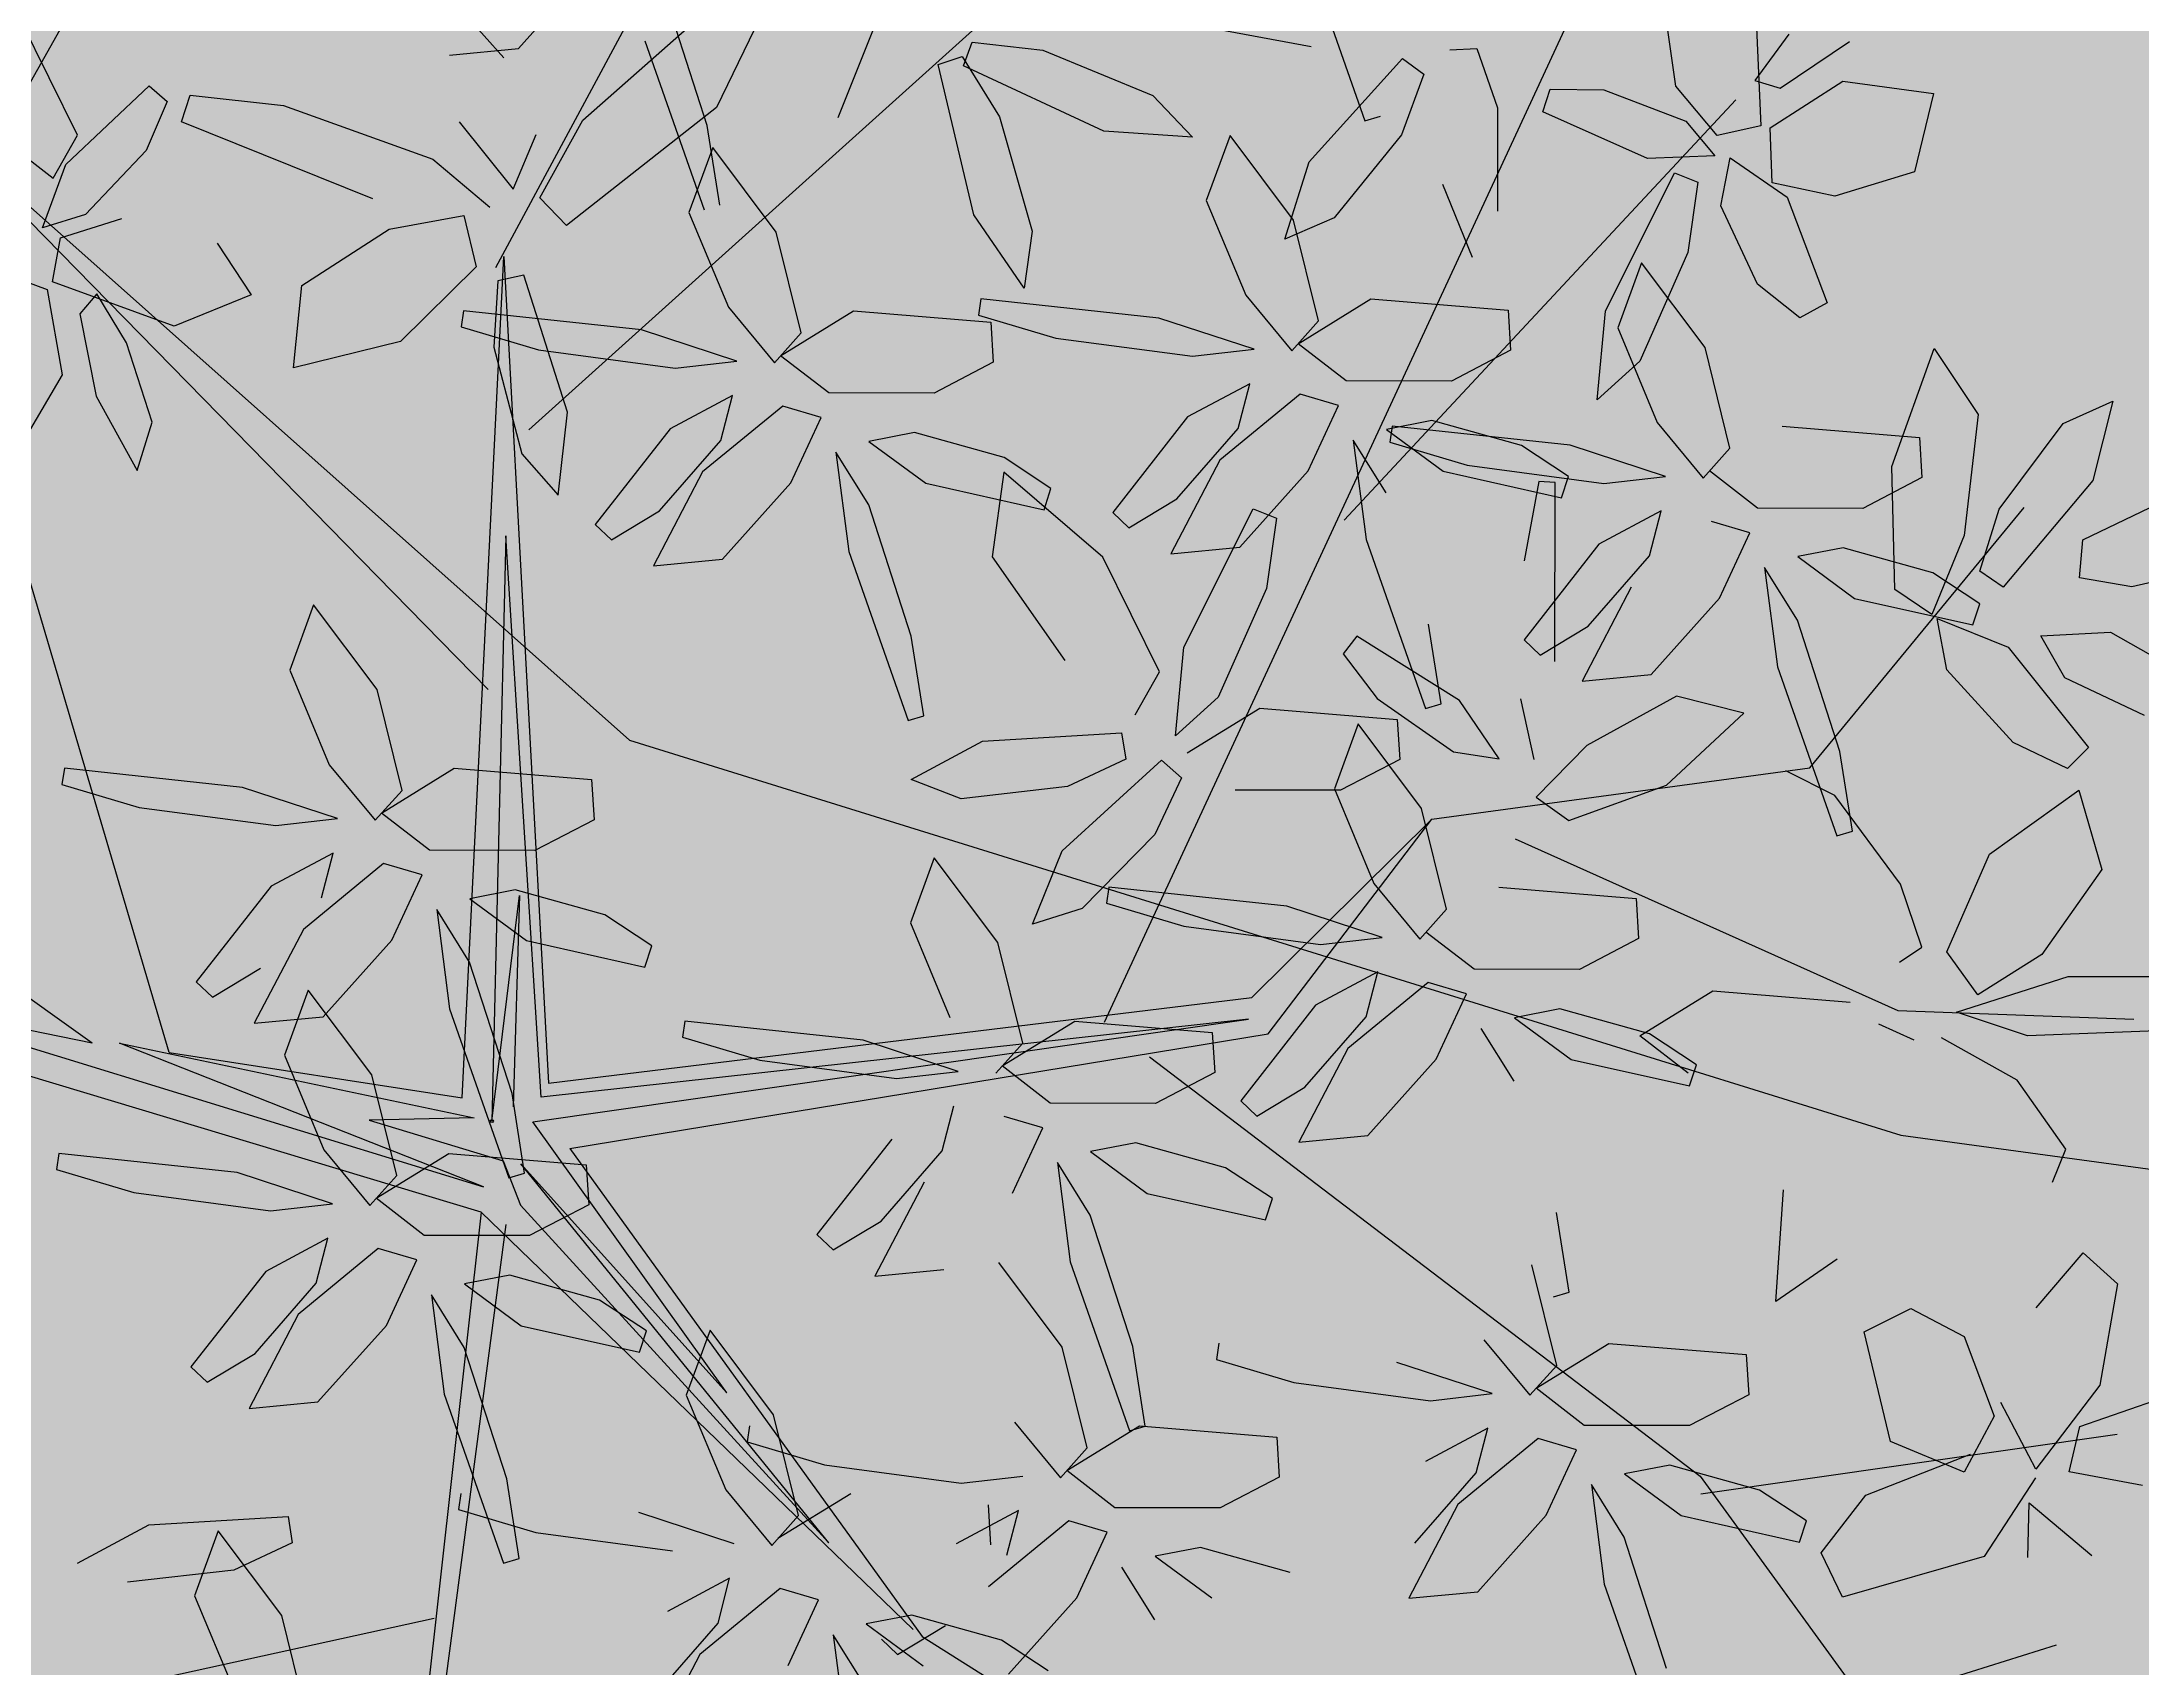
# Model space of a CAD drawing. Header units: inches. Extents: x 218980 to 233865, y 587194 to 599270.
# Drawn here: x 219014.31 to 219020.04, y 587383.64 to 587388.08 of the extents above; entities that cross this region are included whole.
import ezdxf

# ---------------------------------------------------------------- set-up
doc = ezdxf.new("R2010")
doc.units = ezdxf.units.IN
doc.header["$MEASUREMENT"] = 0
doc.linetypes.add('01', pattern=[0])
doc.layers.get('0').update_dxf_attribs({"lineweight": 0})
doc.layers.add('Minor Contour', color=250, linetype='Continuous', lineweight=0)
doc.layers.add('Proposed Urban Design', color=250, linetype='Continuous', lineweight=0)
doc.layers.add('Open Space Within Settlement Passive', color=7, linetype='01', lineweight=0, true_color=0xcbe279)
doc.styles.get("Standard").update_dxf_attribs({"font": 'arial.ttf'})

# ---------------------------------------------------------------- blocks, each defined once
blk = doc.blocks.new('tree2')
at = {"color": 44}
for p, q in [((325197.4844, 3048395.2679), (325198.5214, 3048397.1925)), ((325198.4207, 3048395.6779), (325198.9797, 3048397.0774)), ((325197.5754, 3048394.8242), (325199.687, 3048396.7258)), ((325197.4634, 3048394.1139), (325195.1158, 3048396.5105)), ((325199.1493, 3048393.2041), (325200.5444, 3048396.2131)), ((325195.9332, 3048395.2795), (325196.3759, 3048396.0655)), ((325199.8049, 3048394.5767), (325200.8758, 3048395.7266)), ((325196.5911, 3048393.1216), (325195.9579, 3048395.2607)), ((325197.393, 3048392.9975), (325197.5069, 3048395.2976)), ((325197.5069, 3048395.2976), (325197.6286, 3048393.0376)), ((325193.6755, 3048395.0805), (325196.3806, 3048393.1483)), ((325201.0785, 3048393.8998), (325201.6643, 3048394.6112)), ((325197.5124, 3048394.5345), (325197.4738, 3048392.934)), ((325197.6089, 3048392.9998), (325197.5124, 3048394.5345)), ((325200.044, 3048393.7599), (325201.0785, 3048393.8998)), ((325199.5519, 3048393.2718), (325200.044, 3048393.7599)), ((325199.5967, 3048393.1727), (325200.044, 3048393.7599)), ((325200.2725, 3048393.7058), (325201.3189, 3048393.2363)), ((325197.4738, 3048392.934), (325197.5497, 3048393.5508)), ((325197.5497, 3048393.5508), (325197.532, 3048392.9733)), ((325195.566, 3048393.3127), (325196.3806, 3048393.1483)), ((325197.4447, 3048392.6847), (325195.5982, 3048393.241)), ((325195.7183, 3048393.2863), (325197.4506, 3048392.7547)), ((325197.6286, 3048393.0376), (325199.5519, 3048393.2718)), ((325197.5858, 3048392.9323), (325199.5429, 3048393.2131)), ((325199.5429, 3048393.2131), (325197.6089, 3048392.9998)), ((325196.4555, 3048393.147), (325197.4252, 3048392.9427)), ((325197.4506, 3048392.7547), (325196.4555, 3048393.147)), ((325197.6873, 3048392.8592), (325199.5967, 3048393.1727)), ((325196.5911, 3048393.1216), (325197.393, 3048392.9975)), ((325199.2727, 3048393.1101), (325200.7782, 3048391.9633)), ((325197.4252, 3048392.9427), (325197.1381, 3048392.9361)), ((325197.1381, 3048392.9361), (325197.5045, 3048392.8256)), ((325198.1165, 3048392.1907), (325197.5858, 3048392.9323)), ((325197.6873, 3048392.8592), (325198.6503, 3048391.525)), ((325197.5045, 3048392.8256), (325197.5523, 3048392.7041)), ((325198.3955, 3048391.7812), (325197.5532, 3048392.8168)), ((325197.5532, 3048392.8168), (325198.1165, 3048392.1907)), ((325197.4447, 3048392.6847), (325197.2803, 3048391.2113)), ((325197.4447, 3048392.6847), (325198.6256, 3048391.5438)), ((325197.5523, 3048392.7041), (325198.3955, 3048391.7812)), ((325197.512, 3048392.6512), (325197.3225, 3048391.221)), ((325200.7804, 3048391.9149), (325201.9184, 3048392.0776)), ((325200.7782, 3048391.9633), (325201.5399, 3048390.9151)), ((325197.3163, 3048391.5736), (325193.7676, 3048390.7982)), ((325198.6503, 3048391.525), (325199.7052, 3048390.8618)), ((325199.7052, 3048390.8618), (325201.7527, 3048391.5018))]:
    blk.add_line(p, q, dxfattribs=at)
at = {"color": 62}
for p, q in [((325199.6989, 3048396.1308), (325199.8611, 3048395.6688)), ((325200.7113, 3048395.7635), (325200.6737, 3048396.0304)), ((325200.9286, 3048396.0086), (325200.9441, 3048395.6551)), ((325199.3744, 3048395.9347), (325199.7145, 3048395.8724)), ((325201.0207, 3048395.9059), (325200.9276, 3048395.7793)), ((325200.9966, 3048395.7577), (325201.1868, 3048395.8855)), ((325199.7087, 3048395.5569), (325199.9638, 3048395.8397)), ((325199.9638, 3048395.8397), (325200.0226, 3048395.7961)), ((325200.094, 3048395.863), (325200.1671, 3048395.8663)), ((325200.1671, 3048395.8663), (325200.2235, 3048395.7046)), ((325200.0226, 3048395.7961), (325199.961, 3048395.6307)), ((325200.8248, 3048395.6289), (325200.7113, 3048395.7635)), ((325200.9276, 3048395.7793), (325200.9966, 3048395.7577)), ((325200.9692, 3048395.6498), (325201.1684, 3048395.7771)), ((325201.1684, 3048395.7771), (325201.4167, 3048395.7433)), ((325199.2812, 3048395.7381), (325199.3899, 3048395.6243)), ((325200.3478, 3048395.6938), (325200.3682, 3048395.7557)), ((325200.3682, 3048395.7557), (325200.5143, 3048395.7537)), ((325200.5143, 3048395.7537), (325200.7393, 3048395.6681)), ((325201.4167, 3048395.7433), (325201.3641, 3048395.5291)), ((325199.8611, 3048395.6688), (325199.9039, 3048395.6817)), ((325200.2235, 3048395.7046), (325200.2237, 3048395.4216)), ((325200.634, 3048395.5655), (325200.3478, 3048395.6938)), ((325200.7393, 3048395.6681), (325200.8182, 3048395.5735)), ((325200.9441, 3048395.6551), (325200.8248, 3048395.6289)), ((325200.9753, 3048395.4989), (325200.9692, 3048395.6498)), ((325199.3899, 3048395.6243), (325199.1472, 3048395.6405)), ((325199.4927, 3048395.6285), (325199.4277, 3048395.4506)), ((325199.6664, 3048395.397), (325199.4927, 3048395.6285)), ((325199.961, 3048395.6307), (325199.7769, 3048395.4034)), ((325199.6424, 3048395.3449), (325199.7087, 3048395.5569)), ((325200.8182, 3048395.5735), (325200.634, 3048395.5655)), ((325200.8343, 3048395.4363), (325200.86, 3048395.5673)), ((325200.86, 3048395.5673), (325201.0162, 3048395.46)), ((325200.156, 3048395.2956), (325200.074, 3048395.495)), ((325200.519, 3048395.1483), (325200.7079, 3048395.5269)), ((325200.7079, 3048395.5269), (325200.7719, 3048395.5012)), ((325200.7719, 3048395.5012), (325200.7448, 3048395.309)), ((325201.1464, 3048395.4626), (325200.9753, 3048395.4989)), ((325201.3641, 3048395.5291), (325201.1464, 3048395.4626)), ((325199.4277, 3048395.4506), (325199.5358, 3048395.1918)), ((325200.9349, 3048395.2227), (325200.8343, 3048395.4363)), ((325201.0162, 3048395.46), (325201.1258, 3048395.1714)), ((325199.7769, 3048395.4034), (325199.6424, 3048395.3449)), ((325199.7348, 3048395.1216), (325199.6664, 3048395.397)), ((325200.7448, 3048395.309), (325200.6129, 3048395.0116)), ((325200.6176, 3048395.2806), (325200.5526, 3048395.1027)), ((325200.7914, 3048395.0491), (325200.6176, 3048395.2806)), ((325199.5358, 3048395.1918), (325199.6615, 3048395.0399)), ((325201.0509, 3048395.1304), (325200.9349, 3048395.2227)), ((325198.8044, 3048395.1379), (325199.0159, 3048395.075)), ((325199.298, 3048395.1297), (325198.8112, 3048395.1821)), ((325199.6784, 3048395.0594), (325199.8773, 3048395.182)), ((325199.8773, 3048395.182), (325200.253, 3048395.151)), ((325200.253, 3048395.151), (325200.2599, 3048395.0414)), ((325200.4962, 3048394.9062), (325200.519, 3048395.1483)), ((325201.1258, 3048395.1714), (325201.0509, 3048395.1304)), ((325198.8381, 3048395.1183), (325198.845, 3048395.0087)), ((325199.0159, 3048395.075), (325199.3898, 3048395.0252)), ((325199.5586, 3048395.0445), (325199.298, 3048395.1297)), ((325199.6615, 3048395.0399), (325199.7348, 3048395.1216)), ((325200.5526, 3048395.1027), (325200.6608, 3048394.8438)), ((325199.3898, 3048395.0252), (325199.5586, 3048395.0445)), ((325199.81, 3048394.9576), (325199.6784, 3048395.0594)), ((325200.2599, 3048395.0414), (325200.0981, 3048394.9572)), ((325201.3023, 3048394.724), (325201.4178, 3048395.0463)), ((325201.4178, 3048395.0463), (325201.5384, 3048394.866)), ((325198.845, 3048395.0087), (325198.6833, 3048394.9245)), ((325200.6129, 3048395.0116), (325200.4962, 3048394.9062)), ((325199.5463, 3048394.9502), (325199.3765, 3048394.8592)), ((325199.6842, 3048394.9216), (325199.4649, 3048394.7414)), ((325199.5147, 3048394.8277), (325199.5463, 3048394.9502)), ((325199.7894, 3048394.8906), (325199.6842, 3048394.9216)), ((325200.0981, 3048394.9572), (325199.81, 3048394.9576)), ((325199.3765, 3048394.8592), (325199.1717, 3048394.5982)), ((325199.7064, 3048394.7118), (325199.7894, 3048394.8906)), ((325200.0441, 3048394.8493), (325199.92, 3048394.8252)), ((325200.2897, 3048394.7809), (325200.0441, 3048394.8493)), ((325201.5384, 3048394.866), (325201.5002, 3048394.5348)), ((325201.771, 3048394.8411), (325201.9064, 3048394.9026)), ((325201.9064, 3048394.9026), (325201.8522, 3048394.6858)), ((325197.9616, 3048394.8265), (325197.7568, 3048394.5655)), ((325198.5051, 3048394.7925), (325198.6603, 3048394.6783)), ((325198.8748, 3048394.7482), (325198.6292, 3048394.8166)), ((325199.3473, 3048394.6355), (325199.5147, 3048394.8277)), ((325199.8296, 3048394.7958), (325199.8648, 3048394.5238)), ((325199.9196, 3048394.6516), (325199.8296, 3048394.7958)), ((325199.92, 3048394.8252), (325200.0752, 3048394.711)), ((325199.9361, 3048394.8341), (325199.9293, 3048394.79)), ((325199.9293, 3048394.79), (325200.1408, 3048394.7271)), ((325200.4229, 3048394.7817), (325199.9361, 3048394.8341)), ((325201.0023, 3048394.834), (325201.3779, 3048394.8031)), ((325201.3779, 3048394.8031), (325201.3848, 3048394.6934)), ((325201.5958, 3048394.6068), (325201.771, 3048394.8411)), ((325199.0028, 3048394.6639), (325198.8748, 3048394.7482)), ((325199.4649, 3048394.7414), (325199.3307, 3048394.485)), ((325200.4177, 3048394.6966), (325200.2897, 3048394.7809)), ((325200.6836, 3048394.6965), (325200.4229, 3048394.7817)), ((325198.05, 3048394.7087), (325197.9158, 3048394.4523)), ((325198.6603, 3048394.6783), (325198.9841, 3048394.6057)), ((325198.8736, 3048394.7081), (325198.8422, 3048394.4764)), ((325199.1445, 3048394.476), (325198.8736, 3048394.7081)), ((325199.5193, 3048394.5028), (325199.7064, 3048394.7118)), ((325200.0752, 3048394.711), (325200.3989, 3048394.6384)), ((325200.1408, 3048394.7271), (325200.5147, 3048394.6773)), ((325200.3371, 3048394.6824), (325200.2969, 3048394.4654)), ((325200.3817, 3048394.6803), (325200.3371, 3048394.6824)), ((325200.3989, 3048394.6384), (325200.4177, 3048394.6966)), ((325200.5147, 3048394.6773), (325200.6836, 3048394.6965)), ((325201.3848, 3048394.6934), (325201.2231, 3048394.6093)), ((325201.8522, 3048394.6858), (325201.6071, 3048394.394)), ((325198.9841, 3048394.6057), (325199.0028, 3048394.6639)), ((325199.2161, 3048394.5562), (325199.3473, 3048394.6355)), ((325197.7568, 3048394.5655), (325197.8012, 3048394.5235)), ((325197.8012, 3048394.5235), (325197.9324, 3048394.6027)), ((325199.1717, 3048394.5982), (325199.2161, 3048394.5562)), ((325199.3665, 3048394.2297), (325199.5554, 3048394.6082)), ((325199.5554, 3048394.6082), (325199.6195, 3048394.5825)), ((325199.6195, 3048394.5825), (325199.5924, 3048394.3903)), ((325201.5433, 3048394.4375), (325201.5958, 3048394.6068)), ((325201.825, 3048394.5236), (325202.009, 3048394.6113)), ((325199.3307, 3048394.485), (325199.5193, 3048394.5028)), ((325199.8648, 3048394.5238), (325200.0269, 3048394.0618)), ((325200.5014, 3048394.5113), (325200.2966, 3048394.2502)), ((325201.8152, 3048394.4195), (325201.825, 3048394.5236)), ((325197.9158, 3048394.4523), (325198.1044, 3048394.4701)), ((325198.4499, 3048394.4911), (325198.6121, 3048394.0291)), ((325198.8422, 3048394.4764), (325199.0411, 3048394.1937)), ((325199.2998, 3048394.1626), (325199.1445, 3048394.476)), ((325199.5924, 3048394.3903), (325199.4605, 3048394.093)), ((325201.6071, 3048394.394), (325201.5433, 3048394.4375)), ((325201.9587, 3048394.3943), (325201.8152, 3048394.4195)), ((325202.1525, 3048394.44), (325201.9587, 3048394.3943)), ((325200.0697, 3048394.0747), (325200.0355, 3048394.2927)), ((325199.3437, 3048393.9875), (325199.3665, 3048394.2297)), ((325199.8391, 3048394.2602), (325199.8021, 3048394.2116)), ((325200.1203, 3048394.0841), (325199.8391, 3048394.2602)), ((325200.2966, 3048394.2502), (325200.341, 3048394.2083)), ((325201.7096, 3048394.2606), (325201.8999, 3048394.2709)), ((325201.8999, 3048394.2709), (325202.1733, 3048394.116)), ((325199.233, 3048394.0445), (325199.2998, 3048394.1626)), ((325199.8021, 3048394.2116), (325199.8947, 3048394.0895)), ((325197.2283, 3048393.8383), (325197.1599, 3048394.1137)), ((325199.4605, 3048394.093), (325199.3437, 3048393.9875)), ((325199.3751, 3048393.9407), (325199.574, 3048394.0633)), ((325199.574, 3048394.0633), (325199.9497, 3048394.0323)), ((325199.8947, 3048394.0895), (325200.1036, 3048393.9433)), ((325200.0269, 3048394.0618), (325200.0697, 3048394.0747)), ((325198.6121, 3048394.0291), (325198.6548, 3048394.042)), ((325198.8159, 3048393.9726), (325199.1961, 3048393.9956)), ((325199.1961, 3048393.9956), (325199.2074, 3048393.9233)), ((325199.8428, 3048394.02), (325199.7778, 3048393.8421)), ((325200.0165, 3048393.7886), (325199.8428, 3048394.02)), ((325199.9497, 3048394.0323), (325199.9566, 3048393.9227)), ((325198.6201, 3048393.8678), (325198.8159, 3048393.9726)), ((325197.0293, 3048393.9084), (325197.155, 3048393.7566)), ((325197.1719, 3048393.7761), (325197.3708, 3048393.8986)), ((325197.3708, 3048393.8986), (325197.7465, 3048393.8677)), ((325199.0332, 3048393.6725), (325199.3054, 3048393.921)), ((325199.2074, 3048393.9233), (325199.0477, 3048393.8485)), ((325199.3598, 3048393.8721), (325199.2867, 3048393.7173)), ((325199.3054, 3048393.921), (325199.3598, 3048393.8721)), ((325199.9566, 3048393.9227), (325199.7948, 3048393.8385)), ((325197.0521, 3048393.7611), (325196.7915, 3048393.8464)), ((325197.155, 3048393.7566), (325197.2283, 3048393.8383)), ((325197.7465, 3048393.8677), (325197.7534, 3048393.7581)), ((325198.757, 3048393.8153), (325198.6201, 3048393.8678)), ((325199.0477, 3048393.8485), (325198.757, 3048393.8153)), ((325199.7948, 3048393.8385), (325199.5067, 3048393.8389)), ((325196.8833, 3048393.7419), (325197.0521, 3048393.7611)), ((325197.3035, 3048393.6743), (325197.1719, 3048393.7761)), ((325197.7534, 3048393.7581), (325197.5916, 3048393.6739)), ((325199.2867, 3048393.7173), (325199.0885, 3048393.5153)), ((325197.0398, 3048393.6669), (325196.87, 3048393.5759)), ((325197.0082, 3048393.5444), (325197.0398, 3048393.6669)), ((325197.5916, 3048393.6739), (325197.3035, 3048393.6743)), ((325198.6835, 3048393.6538), (325198.6185, 3048393.4759)), ((325198.8572, 3048393.4223), (325198.6835, 3048393.6538)), ((325198.9519, 3048393.4727), (325199.0332, 3048393.6725)), ((325197.1777, 3048393.6383), (325196.9584, 3048393.4581)), ((325197.2829, 3048393.6073), (325197.1777, 3048393.6383)), ((325197.1999, 3048393.4285), (325197.2829, 3048393.6073)), ((325196.87, 3048393.5759), (325196.6652, 3048393.3149)), ((325197.5376, 3048393.566), (325197.4135, 3048393.5419)), ((325197.4135, 3048393.5419), (325197.5686, 3048393.4277)), ((325197.7832, 3048393.4976), (325197.5376, 3048393.566)), ((325199.1612, 3048393.5736), (325199.1544, 3048393.5294)), ((325199.1544, 3048393.5294), (325199.366, 3048393.4666)), ((325199.6481, 3048393.5212), (325199.1612, 3048393.5736)), ((325197.3231, 3048393.5124), (325197.3583, 3048393.2405)), ((325197.4131, 3048393.3683), (325197.3231, 3048393.5124)), ((325197.9112, 3048393.4133), (325197.7832, 3048393.4976)), ((325198.6185, 3048393.4759), (325198.7266, 3048393.2171)), ((325199.0885, 3048393.5153), (325198.9519, 3048393.4727)), ((325196.9584, 3048393.4581), (325196.8242, 3048393.2017)), ((325197.0128, 3048393.2195), (325197.1999, 3048393.4285)), ((325197.5686, 3048393.4277), (325197.8924, 3048393.3551)), ((325197.8924, 3048393.3551), (325197.9112, 3048393.4133)), ((325198.9256, 3048393.1469), (325198.8572, 3048393.4223)), ((325199.366, 3048393.4666), (325199.7399, 3048393.4167)), ((325197.529, 3048393.0094), (325197.4131, 3048393.3683)), ((325196.6652, 3048393.3149), (325196.7096, 3048393.2729)), ((325196.7096, 3048393.2729), (325196.8408, 3048393.3521)), ((325196.9716, 3048393.2921), (325196.9066, 3048393.1142)), ((325197.1454, 3048393.0606), (325196.9716, 3048393.2921)), ((325197.3583, 3048393.2405), (325197.5204, 3048392.7785)), ((325196.8242, 3048393.2017), (325197.0128, 3048393.2195)), ((325198.0019, 3048393.2074), (325197.9952, 3048393.1632)), ((325198.4888, 3048393.155), (325198.0019, 3048393.2074)), ((325198.8691, 3048393.0847), (325199.0681, 3048393.2073)), ((325199.0681, 3048393.2073), (325199.4438, 3048393.1763)), ((325197.9952, 3048393.1632), (325198.2067, 3048393.1003)), ((325198.7494, 3048393.0698), (325198.4888, 3048393.155)), ((325198.8523, 3048393.0652), (325198.9256, 3048393.1469)), ((325199.4438, 3048393.1763), (325199.4507, 3048393.0667)), ((325196.9066, 3048393.1142), (325197.0148, 3048392.8553)), ((325198.2067, 3048393.1003), (325198.5806, 3048393.0505)), ((325198.5806, 3048393.0505), (325198.7494, 3048393.0698)), ((325199.0008, 3048392.9829), (325198.8691, 3048393.0847)), ((325197.2137, 3048392.7852), (325197.1454, 3048393.0606)), ((325199.4507, 3048393.0667), (325199.2889, 3048392.9825)), ((325197.5632, 3048392.7914), (325197.529, 3048393.0094)), ((325198.7055, 3048392.8531), (325198.7371, 3048392.9755)), ((325199.2889, 3048392.9825), (325199.0008, 3048392.9829)), ((325198.9802, 3048392.9159), (325198.875, 3048392.9469)), ((325198.8972, 3048392.7371), (325198.9802, 3048392.9159)), ((325196.2901, 3048392.8456), (325196.2833, 3048392.8015)), ((325196.777, 3048392.7933), (325196.2901, 3048392.8456)), ((325197.0148, 3048392.8553), (325197.1405, 3048392.7035)), ((325197.1573, 3048392.723), (325197.3563, 3048392.8455)), ((325197.3563, 3048392.8455), (325197.7319, 3048392.8146)), ((325199.2349, 3048392.8746), (325199.1107, 3048392.8505)), ((325196.2833, 3048392.8015), (325196.4948, 3048392.7386)), ((325197.0376, 3048392.708), (325196.777, 3048392.7933)), ((325197.1405, 3048392.7035), (325197.2137, 3048392.7852)), ((325197.5204, 3048392.7785), (325197.5632, 3048392.7914)), ((325197.7319, 3048392.8146), (325197.7388, 3048392.705)), ((325199.0204, 3048392.8211), (325199.0556, 3048392.5491)), ((325199.1104, 3048392.6769), (325199.0204, 3048392.8211)), ((325196.4948, 3048392.7386), (325196.8687, 3048392.6888)), ((325196.8687, 3048392.6888), (325197.0376, 3048392.708)), ((325197.289, 3048392.6212), (325197.1573, 3048392.723)), ((325197.7388, 3048392.705), (325197.5771, 3048392.6208)), ((325197.0253, 3048392.6138), (325196.8554, 3048392.5228)), ((325196.9936, 3048392.4913), (325197.0253, 3048392.6138)), ((325197.5771, 3048392.6208), (325197.289, 3048392.6212)), ((325197.1631, 3048392.5852), (325196.9439, 3048392.4049)), ((325197.2684, 3048392.5542), (325197.1631, 3048392.5852)), ((325197.1854, 3048392.3754), (325197.2684, 3048392.5542)), ((325196.8554, 3048392.5228), (325196.6506, 3048392.2617)), ((325197.523, 3048392.5129), (325197.3989, 3048392.4888)), ((325197.7686, 3048392.4445), (325197.523, 3048392.5129)), ((325196.8263, 3048392.299), (325196.9936, 3048392.4913)), ((325197.3085, 3048392.4593), (325197.3437, 3048392.1874)), ((325197.3985, 3048392.3152), (325197.3085, 3048392.4593)), ((325197.3989, 3048392.4888), (325197.5541, 3048392.3746)), ((325197.8966, 3048392.3601), (325197.7686, 3048392.4445)), ((325196.9439, 3048392.4049), (325196.8097, 3048392.1485)), ((325196.9982, 3048392.1664), (325197.1854, 3048392.3754)), ((325197.5541, 3048392.3746), (325197.8779, 3048392.302)), ((325197.8779, 3048392.302), (325197.8966, 3048392.3601)), ((325196.695, 3048392.2198), (325196.8263, 3048392.299)), ((325197.5144, 3048391.9562), (325197.3985, 3048392.3152)), ((325196.6506, 3048392.2617), (325196.695, 3048392.2198)), ((325196.8097, 3048392.1485), (325196.9982, 3048392.1664)), ((325197.389, 3048391.916), (325197.3822, 3048391.8719)), ((325196.3404, 3048391.7256), (325196.5362, 3048391.8303)), ((325196.5362, 3048391.8303), (325196.9164, 3048391.8533)), ((325196.7258, 3048391.8136), (325196.6608, 3048391.6358)), ((325196.8995, 3048391.5822), (325196.7258, 3048391.8136)), ((325196.9164, 3048391.8533), (325196.9277, 3048391.781)), ((325196.9277, 3048391.781), (325196.768, 3048391.7062)), ((325196.768, 3048391.7062), (325196.4773, 3048391.673)), ((325196.6608, 3048391.6358), (325196.7689, 3048391.3769)), ((325196.9679, 3048391.3067), (325196.8995, 3048391.5822))]:
    blk.add_line(p, q, dxfattribs=at)
at = {"color": 60}
for p, q in [((325197.5466, 3048395.8667), (325197.7337, 3048396.0757)), ((325198.0628, 3048395.6565), (325197.9469, 3048396.0155)), ((325196.3409, 3048395.63), (325196.1856, 3048395.9434)), ((325197.5063, 3048395.8407), (325197.3987, 3048395.9613)), ((325197.7226, 3048395.6708), (325198.0231, 3048395.9363)), ((325198.2219, 3048395.9813), (325198.0886, 3048395.7056)), ((325197.8921, 3048395.8877), (325198.0543, 3048395.4257)), ((325198.7636, 3048395.8188), (325198.7875, 3048395.8836)), ((325198.7875, 3048395.8836), (325198.9804, 3048395.8618)), ((325197.358, 3048395.8488), (325197.5466, 3048395.8667)), ((325198.6942, 3048395.8233), (325198.7599, 3048395.8446)), ((325198.7919, 3048395.4117), (325198.6942, 3048395.8233)), ((325198.7599, 3048395.8446), (325198.8622, 3048395.6797)), ((325198.9804, 3048395.8618), (325199.2812, 3048395.7381)), ((325196.3085, 3048395.5494), (325196.5367, 3048395.7644)), ((325196.5367, 3048395.7644), (325196.5861, 3048395.7219)), ((325199.1472, 3048395.6405), (325198.7636, 3048395.8188)), ((325196.5861, 3048395.7219), (325196.5282, 3048395.5877)), ((325196.6249, 3048395.6659), (325196.6488, 3048395.7394)), ((325196.6488, 3048395.7394), (325196.9041, 3048395.7109)), ((325196.9041, 3048395.7109), (325197.3127, 3048395.5644)), ((325198.0886, 3048395.7056), (325197.6783, 3048395.3823)), ((325196.0822, 3048395.6611), (325196.274, 3048395.512)), ((325197.1483, 3048395.4554), (325196.6249, 3048395.6659)), ((325197.3842, 3048395.6663), (325197.5323, 3048395.4818)), ((325197.6049, 3048395.4584), (325197.7226, 3048395.6708)), ((325198.097, 3048395.4385), (325198.0628, 3048395.6565)), ((325198.8622, 3048395.6797), (325198.9516, 3048395.3669)), ((325196.274, 3048395.512), (325196.3409, 3048395.63)), ((325197.5323, 3048395.4818), (325197.5952, 3048395.6311)), ((325198.0778, 3048395.5958), (325198.0128, 3048395.4179)), ((325198.2515, 3048395.3643), (325198.0778, 3048395.5958)), ((325196.2452, 3048395.3762), (325196.3085, 3048395.5494)), ((325196.5282, 3048395.5877), (325196.3628, 3048395.4128)), ((325197.3127, 3048395.5644), (325197.4682, 3048395.4325)), ((325197.6783, 3048395.3823), (325197.6049, 3048395.4584)), ((325196.3628, 3048395.4128), (325196.2452, 3048395.3762)), ((325196.2938, 3048395.3488), (325196.4617, 3048395.4021)), ((325196.9541, 3048395.2188), (325197.1933, 3048395.373)), ((325197.1933, 3048395.373), (325197.3971, 3048395.4101)), ((325197.3971, 3048395.4101), (325197.4309, 3048395.2693)), ((325198.0128, 3048395.4179), (325198.121, 3048395.1591)), ((325198.3199, 3048395.0889), (325198.2515, 3048395.3643)), ((325198.9296, 3048395.2112), (325198.7919, 3048395.4117)), ((325198.9516, 3048395.3669), (325198.9296, 3048395.2112)), ((325196.2722, 3048395.2286), (325196.2938, 3048395.3488)), ((325196.7226, 3048395.3343), (325196.816, 3048395.1935)), ((325196.116, 3048395.2598), (325196.2578, 3048395.2075)), ((325197.4309, 3048395.2693), (325197.2238, 3048395.0652)), ((325197.5616, 3048395.2469), (325197.4901, 3048395.2313)), ((325197.6806, 3048394.8726), (325197.5616, 3048395.2469)), ((325196.2578, 3048395.2075), (325196.2989, 3048394.9747)), ((325196.6046, 3048395.1074), (325196.2722, 3048395.2286)), ((325196.3933, 3048395.1962), (325196.3468, 3048395.1408)), ((325196.4745, 3048395.0617), (325196.3933, 3048395.1962)), ((325196.816, 3048395.1935), (325196.6046, 3048395.1074)), ((325196.9315, 3048394.9934), (325196.9541, 3048395.2188)), ((325197.4901, 3048395.2313), (325197.4794, 3048395.05)), ((325196.3468, 3048395.1408), (325196.3919, 3048394.9161)), ((325197.3963, 3048395.1493), (325197.3895, 3048395.1052)), ((325197.8831, 3048395.097), (325197.3963, 3048395.1493)), ((325198.121, 3048395.1591), (325198.2467, 3048395.0072)), ((325198.2635, 3048395.0267), (325198.4625, 3048395.1492)), ((325198.4625, 3048395.1492), (325198.8381, 3048395.1183)), ((325198.8112, 3048395.1821), (325198.8044, 3048395.1379)), ((325197.3895, 3048395.1052), (325197.601, 3048395.0423)), ((325198.1438, 3048395.0118), (325197.8831, 3048395.097)), ((325198.2467, 3048395.0072), (325198.3199, 3048395.0889)), ((325196.5449, 3048394.8452), (325196.4745, 3048395.0617)), ((325197.2238, 3048395.0652), (325196.9315, 3048394.9934)), ((325197.4794, 3048395.05), (325197.5559, 3048394.758)), ((325197.601, 3048395.0423), (325197.9749, 3048394.9925)), ((325198.3951, 3048394.9249), (325198.2635, 3048395.0267)), ((325196.2989, 3048394.9747), (325196.1724, 3048394.7583)), ((325197.9749, 3048394.9925), (325198.1438, 3048395.0118)), ((325196.3919, 3048394.9161), (325196.5042, 3048394.7132)), ((325198.1315, 3048394.9175), (325197.9616, 3048394.8265)), ((325198.0998, 3048394.795), (325198.1315, 3048394.9175)), ((325198.6833, 3048394.9245), (325198.3951, 3048394.9249)), ((325197.6554, 3048394.6456), (325197.6806, 3048394.8726)), ((325198.2693, 3048394.8889), (325198.05, 3048394.7087)), ((325198.3746, 3048394.8579), (325198.2693, 3048394.8889)), ((325198.2915, 3048394.6791), (325198.3746, 3048394.8579)), ((325196.5042, 3048394.7132), (325196.5449, 3048394.8452)), ((325197.9324, 3048394.6027), (325198.0998, 3048394.795)), ((325198.6292, 3048394.8166), (325198.5051, 3048394.7925)), ((325197.5559, 3048394.758), (325197.6554, 3048394.6456)), ((325198.4147, 3048394.763), (325198.4499, 3048394.4911)), ((325198.5047, 3048394.6189), (325198.4147, 3048394.763)), ((325198.1044, 3048394.4701), (325198.2915, 3048394.6791)), ((325198.6206, 3048394.26), (325198.5047, 3048394.6189)), ((325196.9862, 3048394.3452), (325196.9212, 3048394.1673)), ((325197.1599, 3048394.1137), (325196.9862, 3048394.3452)), ((325198.6548, 3048394.042), (325198.6206, 3048394.26)), ((325196.9212, 3048394.1673), (325197.0293, 3048393.9084)), ((325196.3047, 3048393.8987), (325196.2979, 3048393.8546)), ((325196.7915, 3048393.8464), (325196.3047, 3048393.8987)), ((325196.2979, 3048393.8546), (325196.5094, 3048393.7917)), ((325196.5094, 3048393.7917), (325196.8833, 3048393.7419))]:
    blk.add_line(p, q, dxfattribs=at)
at = {"color": 64}
for p, q in [((325200.8597, 3048394.7736), (325200.7914, 3048395.0491)), ((325200.6608, 3048394.8438), (325200.7865, 3048394.6919)), ((325200.7865, 3048394.6919), (325200.8597, 3048394.7736)), ((325200.381, 3048394.1906), (325200.3817, 3048394.6803)), ((325200.935, 3048394.6097), (325200.8033, 3048394.7115)), ((325201.3108, 3048394.3874), (325201.3023, 3048394.724)), ((325200.6713, 3048394.6023), (325200.5014, 3048394.5113)), ((325200.6396, 3048394.4798), (325200.6713, 3048394.6023)), ((325200.9144, 3048394.5427), (325200.8091, 3048394.5737)), ((325201.2231, 3048394.6093), (325200.935, 3048394.6097)), ((325200.8313, 3048394.3639), (325200.9144, 3048394.5427)), ((325201.5002, 3048394.5348), (325201.412, 3048394.3193)), ((325200.4722, 3048394.2875), (325200.6396, 3048394.4798)), ((325200.9545, 3048394.4478), (325200.9897, 3048394.1759)), ((325201.0445, 3048394.3037), (325200.9545, 3048394.4478)), ((325201.169, 3048394.5014), (325201.0449, 3048394.4773)), ((325201.0449, 3048394.4773), (325201.2001, 3048394.3631)), ((325201.4146, 3048394.433), (325201.169, 3048394.5014)), ((325200.5899, 3048394.3934), (325200.4557, 3048394.137)), ((325201.412, 3048394.3193), (325201.3108, 3048394.3874)), ((325201.5426, 3048394.3486), (325201.4146, 3048394.433)), ((325200.6442, 3048394.1549), (325200.8313, 3048394.3639)), ((325201.2001, 3048394.3631), (325201.5239, 3048394.2905)), ((325201.5239, 3048394.2905), (325201.5426, 3048394.3486)), ((325200.341, 3048394.2083), (325200.4722, 3048394.2875)), ((325201.1604, 3048393.9447), (325201.0445, 3048394.3037)), ((325201.4267, 3048394.308), (325201.6209, 3048394.23)), ((325201.4524, 3048394.1679), (325201.4267, 3048394.308)), ((325201.6209, 3048394.23), (325201.8401, 3048393.9559)), ((325201.7757, 3048394.1458), (325201.7096, 3048394.2606)), ((325200.9897, 3048394.1759), (325201.1519, 3048393.7139)), ((325201.6337, 3048393.969), (325201.4524, 3048394.1679)), ((325200.4557, 3048394.137), (325200.6442, 3048394.1549)), ((325201.993, 3048394.0426), (325201.7757, 3048394.1458)), ((325200.2287, 3048393.9248), (325200.1203, 3048394.0841)), ((325200.2867, 3048394.0883), (325200.3237, 3048393.9225)), ((325200.7138, 3048394.0955), (325200.4678, 3048393.9607)), ((325200.6857, 3048393.8524), (325200.8975, 3048394.0496)), ((325200.8975, 3048394.0496), (325200.7138, 3048394.0955)), ((325200.1036, 3048393.9433), (325200.2287, 3048393.9248)), ((325200.4678, 3048393.9607), (325200.33, 3048393.8197)), ((325201.1947, 3048393.7267), (325201.1604, 3048393.9447)), ((325201.7828, 3048393.8982), (325201.6337, 3048393.969)), ((325201.8401, 3048393.9559), (325201.7828, 3048393.8982)), ((325201.1462, 3048393.8243), (325201.012, 3048393.8915)), ((325199.7778, 3048393.8421), (325199.8859, 3048393.5833)), ((325200.33, 3048393.8197), (325200.4189, 3048393.7554)), ((325200.4189, 3048393.7554), (325200.6857, 3048393.8524)), ((325201.3262, 3048393.582), (325201.1462, 3048393.8243)), ((325201.569, 3048393.6634), (325201.8134, 3048393.8392)), ((325201.8134, 3048393.8392), (325201.8766, 3048393.6217)), ((325200.0849, 3048393.5131), (325200.0165, 3048393.7886)), ((325201.1519, 3048393.7139), (325201.1947, 3048393.7267)), ((325201.4531, 3048393.3967), (325201.569, 3048393.6634)), ((325201.8766, 3048393.6217), (325201.7122, 3048393.3893)), ((325199.8859, 3048393.5833), (325200.0116, 3048393.4314)), ((325200.2274, 3048393.5735), (325200.603, 3048393.5425)), ((325200.603, 3048393.5425), (325200.6099, 3048393.4329)), ((325201.384, 3048393.4099), (325201.3262, 3048393.582)), ((325199.9087, 3048393.436), (325199.6481, 3048393.5212)), ((325200.0116, 3048393.4314), (325200.0849, 3048393.5131)), ((325199.7399, 3048393.4167), (325199.9087, 3048393.436)), ((325200.1601, 3048393.3491), (325200.0284, 3048393.4509)), ((325200.6099, 3048393.4329), (325200.4482, 3048393.3488)), ((325201.3235, 3048393.3687), (325201.384, 3048393.4099)), ((325201.5371, 3048393.2788), (325201.4531, 3048393.3967)), ((325201.7122, 3048393.3893), (325201.5371, 3048393.2788)), ((325199.8964, 3048393.3417), (325199.7265, 3048393.2508)), ((325200.0342, 3048393.3131), (325199.815, 3048393.1329)), ((325199.8648, 3048393.2193), (325199.8964, 3048393.3417)), ((325200.1395, 3048393.2821), (325200.0342, 3048393.3131)), ((325200.4482, 3048393.3488), (325200.1601, 3048393.3491)), ((325201.4795, 3048393.2314), (325201.7847, 3048393.3297)), ((325201.7847, 3048393.3297), (325202.3489, 3048393.3298)), ((325199.7265, 3048393.2508), (325199.5217, 3048392.9897)), ((325200.0565, 3048393.1033), (325200.1395, 3048393.2821)), ((325200.3942, 3048393.2409), (325200.27, 3048393.2167)), ((325200.6398, 3048393.1725), (325200.3942, 3048393.2409)), ((325200.6134, 3048393.1672), (325200.8124, 3048393.2897)), ((325200.8124, 3048393.2897), (325201.188, 3048393.2588)), ((325199.6974, 3048393.027), (325199.8648, 3048393.2193)), ((325200.2697, 3048393.0431), (325200.1796, 3048393.1873)), ((325200.27, 3048393.2167), (325200.4252, 3048393.1025)), ((325201.2658, 3048393.1995), (325201.3623, 3048393.1564)), ((325201.3189, 3048393.2363), (325201.9641, 3048393.2128)), ((325201.6729, 3048393.1672), (325201.4795, 3048393.2314)), ((325202.1067, 3048393.1838), (325201.6729, 3048393.1672)), ((325199.815, 3048393.1329), (325199.6808, 3048392.8765)), ((325200.7451, 3048393.0654), (325200.6134, 3048393.1672)), ((325200.7677, 3048393.0881), (325200.6398, 3048393.1725)), ((325201.6447, 3048393.0459), (325201.4384, 3048393.1617)), ((325199.8693, 3048392.8944), (325200.0565, 3048393.1033)), ((325200.4252, 3048393.1025), (325200.749, 3048393.03)), ((325200.749, 3048393.03), (325200.7677, 3048393.0881)), ((325199.5662, 3048392.9478), (325199.6974, 3048393.027)), ((325201.7778, 3048392.8571), (325201.6447, 3048393.0459)), ((325199.5217, 3048392.9897), (325199.5662, 3048392.9478)), ((325198.5673, 3048392.8845), (325198.3625, 3048392.6235)), ((325198.5381, 3048392.6608), (325198.7055, 3048392.8531)), ((325199.1107, 3048392.8505), (325199.2659, 3048392.7363)), ((325199.4805, 3048392.8063), (325199.2349, 3048392.8746)), ((325199.6808, 3048392.8765), (325199.8693, 3048392.8944)), ((325201.7414, 3048392.7668), (325201.7778, 3048392.8571)), ((325199.6085, 3048392.7219), (325199.4805, 3048392.8063)), ((325198.6557, 3048392.7667), (325198.5215, 3048392.5103)), ((325199.2659, 3048392.7363), (325199.5897, 3048392.6638)), ((325199.2263, 3048392.318), (325199.1104, 3048392.6769)), ((325199.5897, 3048392.6638), (325199.6085, 3048392.7219)), ((325198.3625, 3048392.6235), (325198.4069, 3048392.5816)), ((325198.4069, 3048392.5816), (325198.5381, 3048392.6608)), ((325201.6967, 3048392.4235), (325201.8255, 3048392.5739)), ((325201.8255, 3048392.5739), (325201.9198, 3048392.4893)), ((325198.5215, 3048392.5103), (325198.71, 3048392.5281)), ((325199.0339, 3048392.3161), (325198.8601, 3048392.5476)), ((325199.0556, 3048392.5491), (325199.2177, 3048392.0871)), ((325201.9198, 3048392.4893), (325201.8715, 3048392.2123)), ((325201.3543, 3048392.4214), (325201.4999, 3048392.3447)), ((325198.0705, 3048392.3625), (325198.0055, 3048392.1846)), ((325198.2442, 3048392.131), (325198.0705, 3048392.3625)), ((325199.4622, 3048392.3264), (325199.4554, 3048392.2823)), ((325199.1022, 3048392.0407), (325199.0339, 3048392.3161)), ((325199.2605, 3048392.1), (325199.2263, 3048392.318)), ((325199.4554, 3048392.2823), (325199.6669, 3048392.2194)), ((325199.6669, 3048392.2194), (325200.0408, 3048392.1695)), ((325197.3437, 3048392.1874), (325197.5059, 3048391.7254)), ((325198.0055, 3048392.1846), (325198.1136, 3048391.9257)), ((325201.8166, 3048392.0991), (325202.0897, 3048392.194)), ((325198.1786, 3048392.1011), (325198.1718, 3048392.057)), ((325198.3126, 3048391.8556), (325198.2442, 3048392.131)), ((325198.9033, 3048392.1108), (325199.029, 3048391.959)), ((325199.0458, 3048391.9785), (325199.2448, 3048392.101)), ((325199.2177, 3048392.0871), (325199.2605, 3048392.1)), ((325199.2448, 3048392.101), (325199.6204, 3048392.0701)), ((325198.1718, 3048392.057), (325198.3833, 3048391.9941)), ((325199.029, 3048391.959), (325199.1022, 3048392.0407)), ((325199.6204, 3048392.0701), (325199.6273, 3048391.9605)), ((325198.3833, 3048391.9941), (325198.7572, 3048391.9443)), ((325197.5487, 3048391.7382), (325197.5144, 3048391.9562)), ((325198.1136, 3048391.9257), (325198.2393, 3048391.7739)), ((325198.7572, 3048391.9443), (325198.9261, 3048391.9635)), ((325199.1775, 3048391.8767), (325199.0458, 3048391.9785)), ((325199.6273, 3048391.9605), (325199.4656, 3048391.8763)), ((325197.3822, 3048391.8719), (325197.5937, 3048391.809)), ((325198.2562, 3048391.7934), (325198.4551, 3048391.9159)), ((325198.9138, 3048391.8693), (325198.7439, 3048391.7783)), ((325198.8308, 3048391.885), (325198.8377, 3048391.7754)), ((325198.8822, 3048391.7468), (325198.9138, 3048391.8693)), ((325199.4656, 3048391.8763), (325199.1775, 3048391.8767)), ((325197.5937, 3048391.809), (325197.9676, 3048391.7592)), ((325198.1364, 3048391.7784), (325197.8758, 3048391.8637)), ((325198.2393, 3048391.7739), (325198.3126, 3048391.8556)), ((325199.0516, 3048391.8407), (325198.8324, 3048391.6604)), ((325199.1569, 3048391.8097), (325199.0516, 3048391.8407)), ((325199.0739, 3048391.6309), (325199.1569, 3048391.8097)), ((325199.4115, 3048391.7684), (325199.2874, 3048391.7443)), ((325199.6571, 3048391.7), (325199.4115, 3048391.7684)), ((325197.5059, 3048391.7254), (325197.5487, 3048391.7382)), ((325199.287, 3048391.5707), (325199.197, 3048391.7148)), ((325199.2874, 3048391.7443), (325199.4426, 3048391.6301)), ((325198.1241, 3048391.6842), (325197.9543, 3048391.5932)), ((325198.262, 3048391.6556), (325198.0427, 3048391.4754)), ((325198.0925, 3048391.5617), (325198.1241, 3048391.6842)), ((325198.3672, 3048391.6246), (325198.262, 3048391.6556)), ((325198.2842, 3048391.4458), (325198.3672, 3048391.6246)), ((325198.6219, 3048391.5833), (325198.4978, 3048391.5592)), ((325198.8675, 3048391.5149), (325198.6219, 3048391.5833)), ((325198.8867, 3048391.4219), (325199.0739, 3048391.6309)), ((325197.9251, 3048391.3694), (325198.0925, 3048391.5617)), ((325198.4074, 3048391.5297), (325198.4426, 3048391.2578)), ((325198.4974, 3048391.3856), (325198.4074, 3048391.5297)), ((325198.4978, 3048391.5592), (325198.653, 3048391.445)), ((325198.5835, 3048391.4753), (325198.7148, 3048391.5545)), ((325198.0427, 3048391.4754), (325197.9085, 3048391.219)), ((325198.5391, 3048391.5172), (325198.5835, 3048391.4753)), ((325198.9955, 3048391.4306), (325198.8675, 3048391.5149))]:
    blk.add_line(p, q, dxfattribs=at)
at = {"color": 66}
for p, q in [((325200.9852, 3048392.4409), (325201.006, 3048392.7464)), ((325200.4198, 3048392.4662), (325200.3855, 3048392.6842)), ((325201.1528, 3048392.5568), (325200.9852, 3048392.4409)), ((325200.3858, 3048392.2659), (325200.3174, 3048392.5414)), ((325200.377, 3048392.4533), (325200.4198, 3048392.4662)), ((325201.227, 3048392.3575), (325201.3543, 3048392.4214)), ((325200.1868, 3048392.3361), (325200.3125, 3048392.1842)), ((325200.3294, 3048392.2037), (325200.5283, 3048392.3263)), ((325200.5283, 3048392.3263), (325200.904, 3048392.2954)), ((325201.2984, 3048392.0581), (325201.227, 3048392.3575)), ((325201.4999, 3048392.3447), (325201.5822, 3048392.1276)), ((325200.2096, 3048392.1888), (325199.949, 3048392.274)), ((325200.3125, 3048392.1842), (325200.3858, 3048392.2659)), ((325200.904, 3048392.2954), (325200.9109, 3048392.1857)), ((325201.8715, 3048392.2123), (325201.6959, 3048391.9827)), ((325200.0408, 3048392.1695), (325200.2096, 3048392.1888)), ((325200.461, 3048392.102), (325200.3294, 3048392.2037)), ((325200.9109, 3048392.1857), (325200.7492, 3048392.1016)), ((325201.6959, 3048391.9827), (325201.6004, 3048392.1644)), ((325200.1973, 3048392.0946), (325200.0275, 3048392.0036)), ((325200.1657, 3048391.9721), (325200.1973, 3048392.0946)), ((325200.7492, 3048392.1016), (325200.461, 3048392.102)), ((325201.5822, 3048392.1276), (325201.5, 3048391.9739)), ((325201.7877, 3048391.9752), (325201.8166, 3048392.0991)), ((325200.3352, 3048392.0659), (325200.1159, 3048391.8857)), ((325200.4404, 3048392.035), (325200.3352, 3048392.0659)), ((325201.5, 3048391.9739), (325201.2984, 3048392.0581)), ((325200.3574, 3048391.8561), (325200.4404, 3048392.035)), ((325200.6951, 3048391.9937), (325200.571, 3048391.9695)), ((325200.9407, 3048391.9253), (325200.6951, 3048391.9937)), ((325201.231, 3048391.9116), (325201.5173, 3048392.0229)), ((325199.9983, 3048391.7798), (325200.1657, 3048391.9721)), ((325200.4806, 3048391.9401), (325200.5158, 3048391.6682)), ((325200.5706, 3048391.796), (325200.4806, 3048391.9401)), ((325200.571, 3048391.9695), (325200.7262, 3048391.8554)), ((325201.0687, 3048391.8409), (325200.9407, 3048391.9253)), ((325201.6953, 3048391.9589), (325201.5545, 3048391.7433)), ((325201.9874, 3048391.9375), (325201.7877, 3048391.9752)), ((325200.1159, 3048391.8857), (325199.9817, 3048391.6293)), ((325201.1095, 3048391.7539), (325201.231, 3048391.9116)), ((325201.6739, 3048391.7412), (325201.6778, 3048391.8899)), ((325201.6778, 3048391.8899), (325201.849, 3048391.7463)), ((325200.1703, 3048391.6472), (325200.3574, 3048391.8561)), ((325200.7262, 3048391.8554), (325201.0499, 3048391.7828)), ((325201.0499, 3048391.7828), (325201.0687, 3048391.8409)), ((325200.6865, 3048391.437), (325200.5706, 3048391.796)), ((325201.1671, 3048391.6327), (325201.1095, 3048391.7539)), ((325201.5545, 3048391.7433), (325201.1671, 3048391.6327)), ((325199.9817, 3048391.6293), (325200.1703, 3048391.6472)), ((325200.5158, 3048391.6682), (325200.678, 3048391.2061))]:
    blk.add_line(p, q, dxfattribs=at)
blk.add_circle((325197.4738, 3048392.934), 0.00415)
for s in ['P. de Arq. Enrique Guerrero Hernández.', 'P. de Arq. Adrian A. Romero Arguelles.', 'P. de Arq. Francisco Espitia Ramos.', 'P. de Arq. Hugo Suárez Ramírez.']:
    blk.add_text(s, height=1.6e-15, rotation=322.70218).set_placement((325197.4738, 3048392.934))

msp = doc.modelspace()

# ---------------------------------------------------------------- hatches: boundary and pattern name
at = {"layer": 'Open Space Within Settlement Passive'}
h = msp.add_hatch(color=256, dxfattribs=at)
h.dxf.hatch_style = 1
h.paths.add_polyline_path([(219005.3653, 587428.4654), (219007.5115, 587431.4439), (218991.2851, 587443.136), (218991.8411, 587441.6318), (219001.3725, 587412.6667), (219011.6497, 587392.0097), (219013.4069, 587378.786), (219026.7877, 587368.1024), (219038.8372, 587384.8248), (219019.2834, 587398.7413), (219028.6372, 587411.7226), (219022.3891, 587416.1694)])

# ---------------------------------------------------------------- linework, layer by layer
at = {"layer": 'Minor Contour'}
msp.add_lwpolyline([(219011.959, 587389.689), (219015.914, 587386.17), (219019.391, 587385.0906), (219023.3169, 587384.5548), (219028.349, 587385.579)], dxfattribs=at)

# ---------------------------------------------------------------- block references
at = {"layer": 'Proposed Urban Design'}
msp.add_blockref('tree2', (-106181.9362, -2461007.8053), dxfattribs=at)

doc.saveas('drawing.dxf')
